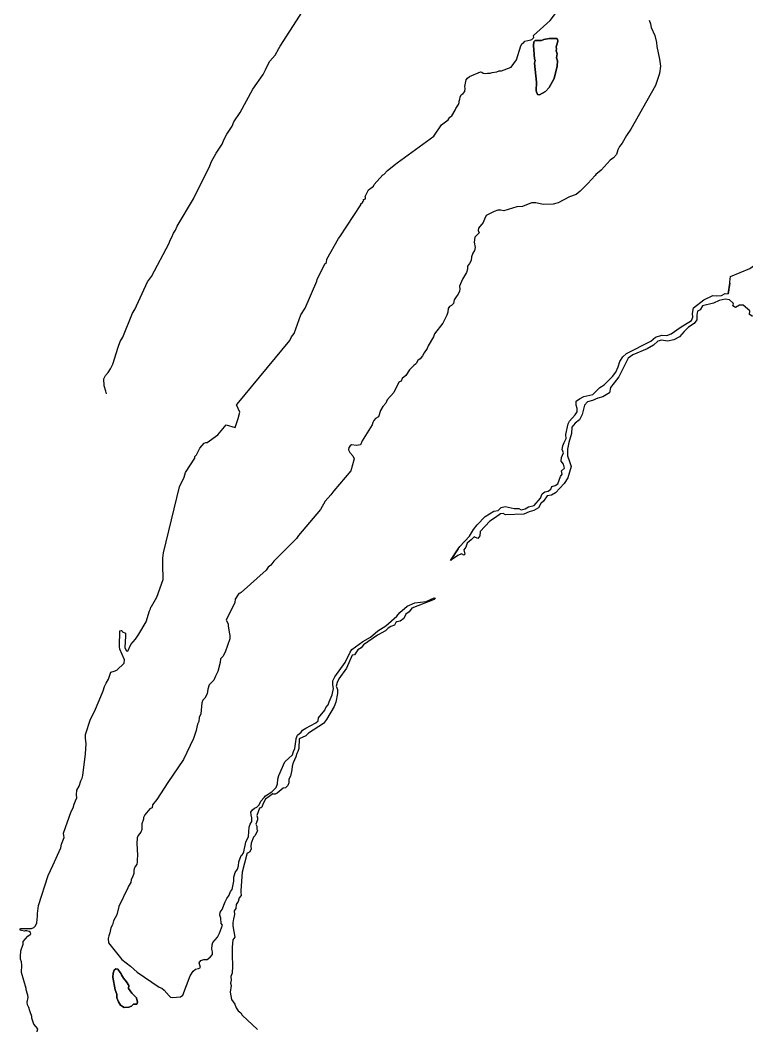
# Model space of a CAD drawing. Extents: x 708293 to 716990, y 4902010 to 4917550.
# Drawn here: x 713983 to 714891, y 4912051 to 4913308 of the extents above; entities that cross this region are included whole.
import ezdxf

# ---------------------------------------------------------------- set-up
doc = ezdxf.new("R2010")
doc.units = 0
for name, color, linetype in [('creek', 7, 'Continuous'), ('river-fill', 7, 'Continuous'), ('river_lake_canal', 7, 'Continuous')]:
    doc.layers.add(name, color=color, linetype=linetype)

msp = doc.modelspace()

# ---------------------------------------------------------------- linework, layer by layer
at = {"layer": 'creek'}
msp.add_lwpolyline([(714090.7, 4912840.7), (714090.3, 4912842.2), (714089.9, 4912844), (714087.5, 4912850.8), (714087.1, 4912859.4), (714089.1, 4912863.5), (714092.8, 4912867.2), (714095.5, 4912871.7), (714098.5, 4912877.9), (714105.1, 4912899.1), (714107.8, 4912906), (714111.1, 4912911.5), (714123, 4912941.3), (714125.8, 4912945.9), (714141.9, 4912980.6), (714146.7, 4912987.1), (714169, 4913029.1), (714170.2, 4913032.7), (714172.2, 4913036.2), (714174.4, 4913041.5), (714176.7, 4913045.2), (714178.8, 4913050.1), (714199.2, 4913084.3), (714219.8, 4913125.5), (714221.8, 4913130.9), (714227.4, 4913141.4), (714235.1, 4913152.7), (714237.6, 4913158.7), (714241.1, 4913164.9), (714247.7, 4913175.3), (714249.6, 4913180.5), (714257.4, 4913192.2), (714273.4, 4913221.3), (714286.3, 4913239.8), (714289.4, 4913245.5), (714291.6, 4913251.1), (714294.7, 4913256.4), (714301.3, 4913264), (714305.9, 4913272.3), (714307.5, 4913275.1), (714347.5, 4913337.5)], dxfattribs=at)
at = {"layer": 'river-fill'}
for points in [[(714527.1, 4913197.3), (714530.3, 4913202.2), (714531.2, 4913204.5), (714531.3, 4913206.3), (714532.3, 4913208.7), (714532.5, 4913211.5), (714533.9, 4913214.3), (714536.5, 4913216.1), (714538.4, 4913218.5), (714538.7, 4913222.2), (714538.4, 4913224.7), (714540.2, 4913232.8), (714541.7, 4913235.2), (714544.1, 4913237.1), (714557.8, 4913243), (714559.5, 4913242.7), (714561.5, 4913241.2), (714564.2, 4913240.9), (714566.7, 4913241.4), (714569.9, 4913241.3), (714572.4, 4913242.2), (714578.3, 4913243), (714581.3, 4913244.2), (714584.1, 4913244.1), (714596.3, 4913249), (714603.1, 4913257.8), (714608.3, 4913275.5), (714610.1, 4913278.3), (714612.1, 4913279.7), (714613.3, 4913281.4), (714621, 4913283), (714622.1, 4913283.5), (714624.3, 4913285.4), (714624.6, 4913285.9), (714624.2, 4913288.2), (714645.1, 4913307.2), (714667.7, 4913337.1)], [(714768.6, 4913307.7), (714770.6, 4913303.1), (714771.2, 4913298.5), (714775.7, 4913288.3), (714778, 4913279.6), (714778.3, 4913274.5), (714781.7, 4913259), (714782.8, 4913249.9), (714781.5, 4913240.8), (714776.7, 4913226.1), (714745.9, 4913171.3), (714740.3, 4913163.5), (714735, 4913153.9), (714731.5, 4913149.5), (714729.8, 4913145.7), (714727.9, 4913139.5), (714724.1, 4913135.6), (714720, 4913132.6), (714708.6, 4913120), (714701.9, 4913114.9), (714701.2, 4913113.6), (714692.3, 4913103.6), (714682.7, 4913093.7), (714677.5, 4913089.8), (714669, 4913086.7), (714654.9, 4913079.2), (714648.9, 4913077.7), (714636.3, 4913077.2), (714627.3, 4913079.1), (714621.5, 4913079.1), (714610.6, 4913074.6), (714603.2, 4913074.2), (714587.1, 4913069.2), (714583.5, 4913070.2), (714579.8, 4913070), (714575, 4913068.4), (714565.2, 4913063.3), (714562.9, 4913058.9), (714561.3, 4913054.8), (714555.4, 4913047.7), (714555, 4913044.8), (714556.4, 4913041.9), (714550.9, 4913036.3), (714550.2, 4913030), (714551.1, 4913023.5), (714550.5, 4913019.9), (714548.4, 4913016.4), (714546.8, 4913011.9), (714546.1, 4913007.1), (714544.1, 4913003.3), (714541.9, 4913000.3), (714541.9, 4912996.3), (714540.6, 4912992.3), (714535.3, 4912984), (714531.7, 4912975.1), (714532.1, 4912971.5), (714531.9, 4912968.8), (714530.1, 4912965.2), (714527.4, 4912962), (714524.9, 4912957.9), (714524.2, 4912953.3), (714521.9, 4912950.8), (714519.1, 4912949.7), (714517.5, 4912947.4), (714517, 4912942.7), (714515.9, 4912938.9), (714510.8, 4912929), (714500.6, 4912915.8), (714499.4, 4912911.9), (714492.5, 4912900.5), (714491.2, 4912897.2), (714487.6, 4912892), (714485.6, 4912888), (714482.7, 4912884.3), (714479.8, 4912882.2), (714477.7, 4912878.7), (714476.9, 4912877.8), (714474.7, 4912875.9), (714469.4, 4912870.5), (714464.7, 4912863.6), (714459.9, 4912859.9), (714458.7, 4912856.5)], [(714053.5, 4912345.3), (714056.3, 4912350.2), (714058.5, 4912356.9), (714060.1, 4912360.5), (714060.8, 4912363.9), (714064.4, 4912390.6), (714065.3, 4912403.1), (714064.1, 4912410.2), (714064.2, 4912414.8), (714070.4, 4912434), (714075.4, 4912443.6), (714081.2, 4912457.5), (714086.2, 4912469.5), (714088, 4912475.1), (714090.1, 4912479), (714092.9, 4912484.2), (714095.9, 4912492.9), (714100.3, 4912494.1), (714103.4, 4912495.5), (714112.5, 4912504), (714113.1, 4912508.3), (714110, 4912514.7), (714107.4, 4912521.7), (714106.9, 4912524.8), (714107.1, 4912544.3), (714108.7, 4912545), (714109.9, 4912544.7), (714110.7, 4912543.1), (714114.1, 4912541.5), (714114.3, 4912537.4), (714113.9, 4912531.3), (714113.3, 4912523.1), (714115.5, 4912519.4), (714117.4, 4912519), (714121.1, 4912527.4), (714126.6, 4912534.1), (714130.9, 4912540.4), (714140.3, 4912555.8), (714144.2, 4912569.4), (714145.5, 4912572.1), (714146, 4912574), (714146.8, 4912574.7), (714153.5, 4912586.6), (714161.5, 4912608.7), (714160.8, 4912627.3), (714161.1, 4912635.1), (714161.9, 4912642.1), (714181.9, 4912724.6), (714187.8, 4912736.5), (714189.3, 4912742.3), (714200.9, 4912760.1), (714201.1, 4912762.2), (714203.1, 4912764.3), (714207.2, 4912772.9), (714212.6, 4912778.9), (714214.8, 4912779.7), (714216.4, 4912779.7), (714229.5, 4912789.6), (714240.3, 4912802), (714251.5, 4912798.6), (714254.9, 4912809.6), (714257.1, 4912817.9), (714253, 4912826.8), (714253.8, 4912827.9), (714319.5, 4912907.1), (714321.9, 4912912), (714325, 4912916.2), (714333.4, 4912939.3), (714339, 4912947.8), (714353.5, 4912981.5), (714353.9, 4912983.7), (714363.6, 4913003), (714365.4, 4913004.9), (714365.9, 4913008.9), (714380.4, 4913034.6), (714382.1, 4913036.7), (714408.2, 4913076.7), (714408.3, 4913078), (714410.7, 4913080.2), (714411.1, 4913081.5), (714412, 4913082.3), (714411.9, 4913083.5), (714414.1, 4913084.4), (714414.3, 4913085.8), (714413.9, 4913087.1), (714418.1, 4913095.4), (714422.6, 4913099), (714424.2, 4913100), (714425.1, 4913102.2), (714435.7, 4913114.3), (714437.1, 4913114.8), (714441.6, 4913119.8), (714451.8, 4913127.6), (714453.9, 4913129.4), (714499.7, 4913162.8), (714509.4, 4913176.6), (714517.4, 4913182.9), (714519.5, 4913186.2), (714522.3, 4913187.9), (714526.4, 4913195), (714527.1, 4913197.3)], [(714605.8, 4912697.3), (714608.7, 4912695.6), (714613.6, 4912697), (714617.9, 4912699.5), (714625.1, 4912701.1), (714632.8, 4912710.4), (714634.9, 4912715.5), (714638.3, 4912718.3), (714642.5, 4912718.8), (714645.8, 4912721.4), (714647.1, 4912725), (714651.4, 4912725.9), (714654.7, 4912728.3), (714657.9, 4912737.2), (714660, 4912740.3), (714659.3, 4912744.3), (714663.1, 4912747.8), (714661.6, 4912752.9), (714658.9, 4912756.4), (714659.2, 4912761), (714661.6, 4912766.7), (714659.9, 4912771.1), (714660.9, 4912775.7), (714662.5, 4912780), (714665.1, 4912785), (714664.8, 4912789.8), (714667.5, 4912803.2), (714669, 4912806.3), (714676.3, 4912814.5), (714678.8, 4912818.3), (714678.8, 4912822.3), (714677.5, 4912826.6), (714677.4, 4912831.3), (714681.5, 4912834.5), (714686.9, 4912837.3), (714698.3, 4912839.8), (714707, 4912848.7), (714712.7, 4912852), (714723.1, 4912862.3), (714727.1, 4912867.9), (714729.9, 4912874.3), (714732.3, 4912881.1), (714735.8, 4912887), (714740.3, 4912891.1), (714770.8, 4912906.6), (714776.8, 4912911.5), (714784.6, 4912914.1), (714790.9, 4912913.4), (714796.3, 4912915.6), (714807.5, 4912923.7), (714821.8, 4912932.1), (714823.5, 4912936.3), (714822.9, 4912941.1), (714824.3, 4912947.9), (714837.2, 4912957.9), (714848.2, 4912963.4), (714852.9, 4912963.1), (714859.1, 4912963.5), (714863.9, 4912966.1), (714867.5, 4912965.5), (714869.5, 4912979.1), (714869.6, 4912980.6), (714870.6, 4912987.2), (714894.4, 4912997.2)], [(714894.7, 4912944.5), (714886.4, 4912951.4), (714881.6, 4912951.5), (714876.5, 4912948.7), (714873.5, 4912950.6), (714874.1, 4912952.6), (714873.8, 4912953.9), (714869, 4912958.1), (714863.7, 4912958.9), (714856.2, 4912957.1), (714849, 4912953.9), (714835.5, 4912950.4), (714832.7, 4912945.5), (714829.1, 4912944.1), (714828.3, 4912938.8), (714828.4, 4912933.1), (714825.2, 4912928.6), (714817.9, 4912923.9), (714812.4, 4912918.7), (714806.6, 4912912), (714799.4, 4912907.9), (714791.5, 4912906.6), (714784.2, 4912907.5), (714779.6, 4912906.3), (714774.1, 4912901.6), (714766.2, 4912897), (714748.3, 4912889.2), (714742.6, 4912885.1), (714730.7, 4912861.9), (714725.2, 4912854.2), (714720.3, 4912848.7), (714719.3, 4912842), (714711, 4912836.9), (714704.8, 4912835.4), (714698.1, 4912832.5), (714691.7, 4912830.7), (714688, 4912826.4), (714685.2, 4912815), (714681.8, 4912808.3), (714676.4, 4912804), (714672.2, 4912799), (714671.6, 4912790.9), (714668.5, 4912780), (714666.7, 4912771.6), (714666.6, 4912763.3), (714669.4, 4912756.1), (714671.2, 4912749.7), (714667.1, 4912735.6), (714662.5, 4912728.7), (714651.9, 4912717.1), (714646.8, 4912713.9), (714641.4, 4912713.1), (714636.5, 4912706.7), (714633.2, 4912703.5), (714630.4, 4912698.3), (714624.6, 4912695), (714618.6, 4912693), (714612.2, 4912690.3), (714589.2, 4912689.5), (714586.2, 4912691), (714583, 4912690.7), (714576.7, 4912686), (714569.5, 4912681.6), (714557.7, 4912668.8), (714557.1, 4912663.1), (714554.6, 4912659.7), (714549.9, 4912661.9), (714546.3, 4912658.2), (714541.4, 4912654), (714539.8, 4912649), (714537.3, 4912645.5), (714538.2, 4912640.2), (714537.1, 4912638.9), (714534.1, 4912640.7), (714529.8, 4912638.7), (714520.5, 4912632.3), (714530, 4912646.8), (714532.3, 4912650), (714544.4, 4912662.9), (714549.1, 4912671), (714553.9, 4912677.1), (714564, 4912687.4), (714574.7, 4912694.1), (714580.2, 4912694.9), (714583.7, 4912698.7), (714588.7, 4912699.9), (714599.9, 4912697.3), (714605.8, 4912697.3)], [(714458.7, 4912856.5), (714455.7, 4912855.1), (714449.8, 4912842.3), (714441.5, 4912833.2), (714439.8, 4912828.9), (714436, 4912824.7), (714433.1, 4912819.8), (714430.3, 4912811.9), (714426.8, 4912809.7), (714424.7, 4912807.2), (714423.4, 4912804.7), (714422.7, 4912801.8), (714410.1, 4912782), (714407.8, 4912776.9), (714402.9, 4912776.2), (714396.9, 4912776.7), (714394.9, 4912775.6), (714393.2, 4912773.6), (714393, 4912770.6), (714394.7, 4912767.5), (714398.6, 4912763.1), (714399.9, 4912759.3), (714395.8, 4912744.5), (714374.5, 4912719.6), (714371, 4912714.4), (714363.7, 4912706.4), (714357.9, 4912696.1), (714330.5, 4912663.5), (714327.9, 4912659.7), (714299.7, 4912631.4), (714295.9, 4912626.4), (714292.6, 4912624), (714289.9, 4912620.4), (714258.8, 4912592.3), (714257.5, 4912591.6), (714256.1, 4912591.1), (714251.5, 4912584.1), (714251.1, 4912580), (714240.3, 4912557.6), (714242.8, 4912553.4), (714242.6, 4912550.7), (714243.9, 4912542.8), (714244.5, 4912538.7), (714244.5, 4912534.5), (714238.7, 4912517.9), (714235.8, 4912512.5), (714233.1, 4912509.5), (714232.7, 4912505.1), (714229.7, 4912493.5), (714226.6, 4912487.9), (714224.7, 4912482.9), (714218.7, 4912477.2), (714217, 4912471.7), (714216.2, 4912465.6), (714213.5, 4912460.5), (714210.8, 4912457.9), (714209.5, 4912454.7), (714208.3, 4912440.8), (714206.2, 4912436.3), (714205.9, 4912431.2), (714204.3, 4912427.7), (714203.3, 4912424.1), (714202.8, 4912419.9), (714199.4, 4912410), (714186.8, 4912383.5), (714167.1, 4912355.1), (714153.6, 4912333.7), (714148.1, 4912327.1), (714147.5, 4912323.3), (714144.8, 4912321.9), (714138.6, 4912314.5), (714137, 4912311.9), (714136.9, 4912311.2), (714136.7, 4912309.1), (714134.7, 4912303.5), (714134.7, 4912296.3), (714133.6, 4912292.8), (714130.2, 4912288.7), (714129, 4912285.9), (714128.5, 4912278.7), (714129.3, 4912264.2), (714128.8, 4912258.4), (714129, 4912255.4), (714128.3, 4912252.7), (714126.7, 4912250.4), (714125.3, 4912247.4), (714124.6, 4912244.5), (714124.6, 4912241.4), (714122.9, 4912236.7), (714121.4, 4912233.9), (714120.8, 4912230), (714117.9, 4912225.3), (714117.1, 4912223.3), (714105.9, 4912199.8), (714103.4, 4912189.7), (714099.1, 4912181.9), (714097.9, 4912176.9), (714095.9, 4912173.5), (714094.7, 4912167.2), (714093.4, 4912163.5), (714092.8, 4912160.1)], [(714439.5, 4912550.8), (714453.2, 4912562.7), (714457.2, 4912567.2), (714466.5, 4912575.5), (714476, 4912579.4), (714490.1, 4912581.1), (714499.9, 4912585.8), (714501.7, 4912585.2), (714499.9, 4912583.6), (714472.3, 4912572.8), (714468.8, 4912568.1), (714464.8, 4912565.1), (714462.3, 4912559.9), (714457.7, 4912556.5), (714453.2, 4912555.9), (714452, 4912555), (714450.3, 4912551.5), (714446.1, 4912549.9), (714442.7, 4912547.9), (714439.3, 4912544.4), (714429.3, 4912539.1), (714411.7, 4912526.8), (714408.7, 4912523.3), (714404.7, 4912520.9), (714400.3, 4912514.5), (714397.5, 4912514.2), (714390.5, 4912497.7), (714380.8, 4912484.6), (714378.7, 4912480), (714377.5, 4912475.5), (714379.1, 4912471.1), (714379.2, 4912466.3), (714377, 4912455.5), (714375.2, 4912449.8), (714365.7, 4912433.5), (714361.9, 4912428.7), (714343.1, 4912416.6), (714339.6, 4912413.2), (714331.2, 4912409.4), (714330.9, 4912397.5), (714329.8, 4912393.6), (714328.3, 4912391.3), (714327.2, 4912387.1), (714323.8, 4912379.6), (714322.5, 4912375.4), (714322.3, 4912370.6), (714320.3, 4912362.8), (714318.3, 4912359.1), (714318.3, 4912354.7), (714317.2, 4912351), (714314.3, 4912348.4), (714311.5, 4912347.7), (714303.9, 4912341.7), (714301.2, 4912340.3), (714299.8, 4912340.3), (714298.4, 4912340.7), (714289.4, 4912334.2), (714286.3, 4912328.9), (714284.6, 4912324.2), (714283.3, 4912323.5), (714281.9, 4912322.7), (714278.3, 4912313.8), (714279.3, 4912310.8), (714279.3, 4912308.2), (714277, 4912302.9), (714278.4, 4912300.2), (714278.5, 4912296.7), (714279.1, 4912294.9), (714276.3, 4912288.7), (714274.2, 4912286.7), (714271.5, 4912279.3), (714271.1, 4912275.2), (714271.4, 4912271.6), (714269.3, 4912268.1), (714268.1, 4912267.1), (714266.3, 4912266.7), (714265.8, 4912265.5), (714260.3, 4912242.8), (714258.6, 4912220.1), (714258.4, 4912217.9), (714258.7, 4912213.9), (714256.3, 4912210.9), (714254.9, 4912206.3), (714252.5, 4912202.3), (714252.3, 4912197.6), (714250.2, 4912194.6), (714250.5, 4912190.1), (714249.1, 4912184.6), (714248.5, 4912179.5), (714248.6, 4912175.9), (714251.1, 4912161.8), (714248.3, 4912158.3), (714247.4, 4912149.3), (714247.4, 4912139.7), (714248.2, 4912125.5), (714247.6, 4912116.5), (714246.1, 4912112.4), (714246.4, 4912107.9), (714245.4, 4912104.3), (714246.2, 4912101.2), (714245.2, 4912092.9)], [(714092.8, 4912160.1), (714093, 4912154.4), (714109.5, 4912133.8), (714120.5, 4912125.6), (714128.7, 4912117.9), (714156.5, 4912099.1), (714159.7, 4912097.9), (714162.8, 4912095.5), (714168.7, 4912088.2), (714170.6, 4912086.8), (714173.1, 4912086.1), (714183.2, 4912087.1), (714185.9, 4912089), (714194.9, 4912113.3), (714198.8, 4912119.2), (714201.9, 4912121.7), (714205.5, 4912122.7), (714207.9, 4912123.9), (714206.3, 4912129.5), (714208.3, 4912132.5), (714212, 4912133.6), (714216.3, 4912133.9), (714220.2, 4912136.7), (714222.9, 4912139.9), (714223.2, 4912143.5), (714222.3, 4912146.5), (714222.7, 4912152.2), (714223.5, 4912155.2), (714229.1, 4912161.8), (714231.9, 4912166.5), (714235.5, 4912176.7), (714234, 4912178.9), (714233.5, 4912185.6), (714232.3, 4912189.1), (714232.7, 4912192.9), (714235.1, 4912196.3), (714238.7, 4912205.9), (714241, 4912210.1), (714244, 4912214.2), (714245.7, 4912218.7), (714247.7, 4912221.3), (714249.6, 4912231.7), (714249.5, 4912236.8), (714251.2, 4912242.4), (714254.2, 4912246.7), (714255.7, 4912250.9), (714255.9, 4912255.9), (714258.8, 4912263.9), (714259.9, 4912264.7), (714261.5, 4912266.2), (714262.3, 4912268.2), (714264.7, 4912280.4), (714268, 4912287.6), (714268.9, 4912299.3), (714269.9, 4912302.8), (714272, 4912306.1), (714272.3, 4912310.7), (714271.3, 4912314.6), (714271.1, 4912317.9), (714272.9, 4912320.8), (714275.3, 4912322.9), (714278.3, 4912324.2), (714280.9, 4912326.7), (714283, 4912330.4), (714283.6, 4912331.5), (714287.5, 4912336.2), (714289.2, 4912338.1), (714297.3, 4912343.3), (714302.7, 4912348.5), (714304.2, 4912353.3), (714304.8, 4912359), (714305.9, 4912363.9), (714313.5, 4912380.7), (714322.9, 4912389.4), (714324.3, 4912393.6), (714325.9, 4912397.6), (714327.6, 4912409.3), (714327.6, 4912410.1), (714329.1, 4912413.9), (714334, 4912418), (714335.7, 4912420.4), (714339.5, 4912422.8), (714352.3, 4912429.6), (714355.2, 4912432.1), (714355.7, 4912435.8), (714363.4, 4912445.2), (714364.6, 4912448.6), (714367.5, 4912451.9), (714368.7, 4912455.9), (714372.7, 4912464.6), (714374.1, 4912472.5), (714373.4, 4912477.1), (714373.5, 4912482.2), (714375.9, 4912486.8), (714388.9, 4912504.8), (714394.9, 4912517.9), (714397.3, 4912521.3), (714410.7, 4912531.1), (714420.3, 4912536.7), (714429.8, 4912544.3), (714439.5, 4912550.8)], [(714004.9, 4912047.1), (713999.8, 4912053), (713997.2, 4912060.4), (713997.2, 4912062.7), (713994.6, 4912069.8), (713993.5, 4912074), (713992, 4912077.1), (713991.5, 4912080.4), (713992.6, 4912086.2), (713992.3, 4912089.4), (713991.6, 4912090.5), (713990, 4912095.9), (713990.1, 4912097.7), (713984.5, 4912117.7), (713984.6, 4912126.8), (713984.2, 4912131), (713983.2, 4912134.1), (713982.9, 4912137.6), (713983.4, 4912144.5), (713986.3, 4912153.1), (713986.5, 4912156.2), (713992.1, 4912163.1), (713995.1, 4912165.1), (713995.9, 4912166), (713995.5, 4912167.4), (713993.7, 4912168.6), (713991.1, 4912169.4), (713988.9, 4912169.6), (713988, 4912169.2), (713984.4, 4912170), (713982.6, 4912170.3), (713982.7, 4912172.2), (713983.3, 4912172.4), (713996.9, 4912172.4), (713999.9, 4912173.7), (714002, 4912175.9), (714003.4, 4912179.4), (714004.5, 4912187.9), (714004.4, 4912191.3), (714005.5, 4912201.2), (714017.8, 4912238.6), (714023.3, 4912251.2), (714033.6, 4912273.5), (714034.3, 4912277.7), (714037.7, 4912286.3), (714037.1, 4912288.9), (714037, 4912291.5), (714046.5, 4912318.6), (714048.7, 4912323.4), (714050.3, 4912328), (714051.1, 4912329.8), (714051.9, 4912331.9), (714053.5, 4912335.7), (714053, 4912339.4), (714053.5, 4912345.3)], [(714245.2, 4912092.9), (714246.9, 4912083.9), (714250.8, 4912078.1), (714252.7, 4912073.5), (714255.1, 4912069.6), (714258.3, 4912067.2), (714260.3, 4912064.3), (714279.2, 4912046.3)]]:
    msp.add_lwpolyline(points, dxfattribs=at)
for points in [[(714624.6, 4913280.4), (714624.2, 4913275.9), (714625.5, 4913259.3), (714626.3, 4913257.1), (714625.3, 4913253.9), (714627.8, 4913230), (714627.4, 4913219.1), (714629.3, 4913214.8), (714631.5, 4913214.1), (714639.1, 4913218.4), (714643.8, 4913223.4), (714649.9, 4913234.6), (714653.8, 4913249.9), (714654.1, 4913256.9), (714653.1, 4913260.3), (714653.8, 4913265.3), (714652.7, 4913269.4), (714653, 4913271.9), (714652.7, 4913274.1), (714653.3, 4913276.8), (714654.5, 4913281.5), (714654.1, 4913283.7), (714652.9, 4913284.5), (714643.9, 4913284.7), (714637.1, 4913283.3), (714634.3, 4913282.2), (714626.3, 4913282.1)], [(714107.7, 4912117.5), (714104.7, 4912121.6), (714102.3, 4912122.3), (714100.3, 4912120.3), (714098.7, 4912116.7), (714098.5, 4912111.8), (714101.4, 4912095.8), (714103.6, 4912090.6), (714103.6, 4912085.8), (714105.5, 4912081), (714108.2, 4912076.7), (714112.7, 4912073.9), (714118.4, 4912074.4), (714121.9, 4912075.6), (714124.1, 4912078.1), (714128.4, 4912078), (714129.1, 4912080.3), (714128, 4912085.9), (714122.1, 4912091.9), (714117.9, 4912097.5), (714118.5, 4912101.1), (714115.6, 4912105.9), (714111.7, 4912110.6), (714109.4, 4912114.8), (714108.7, 4912115.7)]]:
    msp.add_lwpolyline(points, close=True, dxfattribs=at)
at = {"layer": 'river_lake_canal'}
for points in [[(714624.3, 4913285.4), (714624.6, 4913285.9), (714624.2, 4913288.2), (714645.1, 4913307.2), (714667.7, 4913337.1), (714672.4, 4913346.1), (714672.6, 4913346.8)], [(714768.6, 4913307.7), (714770.6, 4913303.1), (714771.2, 4913298.5), (714775.7, 4913288.3), (714778, 4913279.6), (714778.3, 4913274.5), (714781.7, 4913259), (714782.8, 4913249.9), (714781.5, 4913240.8), (714776.7, 4913226.1), (714745.9, 4913171.3), (714740.3, 4913163.5), (714735, 4913153.9), (714731.5, 4913149.5), (714729.8, 4913145.7), (714727.9, 4913139.5), (714724.1, 4913135.6), (714720, 4913132.6), (714708.6, 4913120), (714701.9, 4913114.9), (714701.2, 4913113.6)], [(714622.1, 4913283.5), (714624.3, 4913285.4)], [(714626.3, 4913282.1), (714634.3, 4913282.2), (714637.1, 4913283.3), (714643.9, 4913284.7), (714652.9, 4913284.5), (714654.1, 4913283.7), (714654.5, 4913281.5), (714653.3, 4913276.8), (714652.7, 4913274.1), (714653, 4913271.9), (714652.7, 4913269.4), (714653.8, 4913265.3), (714653.1, 4913260.3), (714654.1, 4913256.9), (714653.8, 4913249.9), (714649.9, 4913234.6), (714643.8, 4913223.4), (714639.1, 4913218.4), (714631.5, 4913214.1), (714629.3, 4913214.8), (714627.4, 4913219.1), (714627.8, 4913230), (714625.3, 4913253.9), (714626.3, 4913257.1), (714625.5, 4913259.3), (714624.2, 4913275.9), (714624.6, 4913280.4)], [(714453.9, 4913129.4), (714499.7, 4913162.8), (714509.4, 4913176.6), (714517.4, 4913182.9), (714519.5, 4913186.2), (714522.3, 4913187.9), (714526.4, 4913195), (714527.1, 4913197.3), (714530.3, 4913202.2), (714531.2, 4913204.5), (714531.3, 4913206.3), (714532.3, 4913208.7), (714532.5, 4913211.5), (714533.9, 4913214.3), (714536.5, 4913216.1), (714538.4, 4913218.5), (714538.7, 4913222.2), (714538.4, 4913224.7), (714540.2, 4913232.8), (714541.7, 4913235.2), (714544.1, 4913237.1), (714557.8, 4913243), (714559.5, 4913242.7), (714561.5, 4913241.2), (714564.2, 4913240.9), (714566.7, 4913241.4), (714569.9, 4913241.3), (714572.4, 4913242.2), (714578.3, 4913243), (714581.3, 4913244.2), (714584.1, 4913244.1), (714596.3, 4913249), (714603.1, 4913257.8), (714608.3, 4913275.5), (714610.1, 4913278.3), (714612.1, 4913279.7), (714613.3, 4913281.4), (714621, 4913283), (714622.1, 4913283.5)], [(714624.6, 4913280.4), (714626.3, 4913282.1)], [(714422.6, 4913099), (714424.2, 4913100), (714425.1, 4913102.2), (714435.7, 4913114.3), (714437.1, 4913114.8), (714441.6, 4913119.8), (714451.8, 4913127.6), (714453.9, 4913129.4)], [(714701.2, 4913113.6), (714692.3, 4913103.6), (714682.7, 4913093.7), (714677.5, 4913089.8), (714669, 4913086.7), (714654.9, 4913079.2), (714648.9, 4913077.7), (714636.3, 4913077.2), (714627.3, 4913079.1), (714621.5, 4913079.1), (714610.6, 4913074.6), (714603.2, 4913074.2), (714587.1, 4913069.2), (714583.5, 4913070.2), (714579.8, 4913070), (714575, 4913068.4), (714565.2, 4913063.3), (714562.9, 4913058.9), (714561.3, 4913054.8), (714555.4, 4913047.7), (714555, 4913044.8), (714556.4, 4913041.9), (714550.9, 4913036.3), (714550.2, 4913030), (714551.1, 4913023.5), (714550.5, 4913019.9), (714548.4, 4913016.4), (714546.8, 4913011.9), (714546.1, 4913007.1), (714544.1, 4913003.3), (714541.9, 4913000.3), (714541.9, 4912996.3), (714540.6, 4912992.3), (714535.3, 4912984), (714531.7, 4912975.1), (714532.1, 4912971.5), (714531.9, 4912968.8), (714530.1, 4912965.2), (714527.4, 4912962), (714524.9, 4912957.9), (714524.2, 4912953.3), (714521.9, 4912950.8), (714519.1, 4912949.7), (714517.5, 4912947.4), (714517, 4912942.7), (714515.9, 4912938.9), (714510.8, 4912929), (714500.6, 4912915.8), (714499.4, 4912911.9), (714492.5, 4912900.5), (714491.2, 4912897.2), (714487.6, 4912892), (714485.6, 4912888), (714482.7, 4912884.3), (714479.8, 4912882.2), (714477.7, 4912878.7), (714476.9, 4912877.8), (714474.7, 4912875.9)], [(714380.4, 4913034.6), (714382.1, 4913036.7), (714408.2, 4913076.7), (714408.3, 4913078), (714410.7, 4913080.2), (714411.1, 4913081.5), (714412, 4913082.3), (714411.9, 4913083.5), (714414.1, 4913084.4), (714414.3, 4913085.8), (714413.9, 4913087.1), (714418.1, 4913095.4), (714422.6, 4913099)], [(714253, 4912826.8), (714253.8, 4912827.9), (714319.5, 4912907.1), (714321.9, 4912912), (714325, 4912916.2), (714333.4, 4912939.3), (714339, 4912947.8), (714353.5, 4912981.5), (714353.9, 4912983.7), (714363.6, 4913003), (714365.4, 4913004.9), (714365.9, 4913008.9), (714380.4, 4913034.6)], [(714869.5, 4912979.1), (714869.6, 4912980.6), (714870.6, 4912987.2), (714894.4, 4912997.2), (714910.5, 4913008.3), (714909.6, 4913002.2), (714913.8, 4913005.1), (714918.2, 4913010.2), (714925.1, 4913012.7), (714934, 4913012.5), (714938.8, 4913011.5), (714942.9, 4913013.5)], [(714869.5, 4912979.1), (714867.5, 4912965.5)], [(714869, 4912958.1), (714863.7, 4912958.9), (714856.2, 4912957.1), (714849, 4912953.9), (714835.5, 4912950.4), (714832.7, 4912945.5), (714829.1, 4912944.1), (714828.3, 4912938.8), (714828.4, 4912933.1), (714825.2, 4912928.6), (714817.9, 4912923.9), (714812.4, 4912918.7), (714806.6, 4912912), (714799.4, 4912907.9), (714791.5, 4912906.6), (714784.2, 4912907.5), (714779.6, 4912906.3), (714774.1, 4912901.6), (714766.2, 4912897), (714748.3, 4912889.2), (714742.6, 4912885.1), (714730.7, 4912861.9), (714725.2, 4912854.2), (714720.3, 4912848.7), (714719.3, 4912842), (714711, 4912836.9), (714704.8, 4912835.4), (714698.1, 4912832.5), (714691.7, 4912830.7), (714688, 4912826.4), (714685.2, 4912815), (714681.8, 4912808.3), (714676.4, 4912804), (714672.2, 4912799), (714671.6, 4912790.9), (714668.5, 4912780), (714666.7, 4912771.6), (714666.6, 4912763.3), (714669.4, 4912756.1), (714671.2, 4912749.7), (714667.1, 4912735.6), (714662.5, 4912728.7), (714651.9, 4912717.1), (714646.8, 4912713.9), (714641.4, 4912713.1), (714636.5, 4912706.7), (714633.2, 4912703.5), (714630.4, 4912698.3), (714624.6, 4912695), (714618.6, 4912693), (714612.2, 4912690.3), (714589.2, 4912689.5), (714586.2, 4912691), (714583, 4912690.7), (714576.7, 4912686), (714569.5, 4912681.6), (714557.7, 4912668.8), (714557.1, 4912663.1), (714554.6, 4912659.7), (714549.9, 4912661.9), (714546.3, 4912658.2), (714541.4, 4912654), (714539.8, 4912649), (714537.3, 4912645.5), (714538.2, 4912640.2), (714537.1, 4912638.9), (714534.1, 4912640.7), (714529.8, 4912638.7), (714520.5, 4912632.3)], [(714530, 4912646.8), (714532.3, 4912650), (714544.4, 4912662.9), (714549.1, 4912671), (714553.9, 4912677.1), (714564, 4912687.4), (714574.7, 4912694.1), (714580.2, 4912694.9), (714583.7, 4912698.7), (714588.7, 4912699.9), (714599.9, 4912697.3), (714605.8, 4912697.3), (714608.7, 4912695.6), (714613.6, 4912697), (714617.9, 4912699.5), (714625.1, 4912701.1), (714632.8, 4912710.4), (714634.9, 4912715.5), (714638.3, 4912718.3), (714642.5, 4912718.8), (714645.8, 4912721.4), (714647.1, 4912725), (714651.4, 4912725.9), (714654.7, 4912728.3), (714657.9, 4912737.2), (714660, 4912740.3), (714659.3, 4912744.3), (714663.1, 4912747.8), (714661.6, 4912752.9), (714658.9, 4912756.4), (714659.2, 4912761), (714661.6, 4912766.7), (714659.9, 4912771.1), (714660.9, 4912775.7), (714662.5, 4912780), (714665.1, 4912785), (714664.8, 4912789.8), (714667.5, 4912803.2), (714669, 4912806.3), (714676.3, 4912814.5), (714678.8, 4912818.3), (714678.8, 4912822.3), (714677.5, 4912826.6), (714677.4, 4912831.3), (714681.5, 4912834.5), (714686.9, 4912837.3), (714698.3, 4912839.8), (714707, 4912848.7), (714712.7, 4912852), (714723.1, 4912862.3), (714727.1, 4912867.9), (714729.9, 4912874.3), (714732.3, 4912881.1), (714735.8, 4912887), (714740.3, 4912891.1), (714770.8, 4912906.6), (714776.8, 4912911.5), (714784.6, 4912914.1), (714790.9, 4912913.4), (714796.3, 4912915.6), (714807.5, 4912923.7), (714821.8, 4912932.1), (714823.5, 4912936.3), (714822.9, 4912941.1), (714824.3, 4912947.9), (714837.2, 4912957.9), (714848.2, 4912963.4), (714852.9, 4912963.1), (714859.1, 4912963.5), (714863.9, 4912966.1), (714867.5, 4912965.5)], [(714873.8, 4912953.9), (714869, 4912958.1)], [(714908.1, 4912953.6), (714906.9, 4912948), (714906.8, 4912941.4), (714902.9, 4912938.5), (714897.6, 4912937.6), (714894.2, 4912939.7), (714894.7, 4912944.5), (714886.4, 4912951.4), (714881.6, 4912951.5), (714876.5, 4912948.7), (714873.5, 4912950.6), (714874.1, 4912952.6), (714873.8, 4912953.9)], [(714474.7, 4912875.9), (714469.4, 4912870.5), (714464.7, 4912863.6), (714459.9, 4912859.9), (714458.7, 4912856.5), (714455.7, 4912855.1), (714449.8, 4912842.3), (714441.5, 4912833.2), (714439.8, 4912828.9), (714436, 4912824.7), (714433.1, 4912819.8), (714430.3, 4912811.9), (714426.8, 4912809.7), (714424.7, 4912807.2), (714423.4, 4912804.7), (714422.7, 4912801.8), (714410.1, 4912782), (714407.8, 4912776.9), (714402.9, 4912776.2), (714396.9, 4912776.7), (714394.9, 4912775.6), (714393.2, 4912773.6), (714393, 4912770.6), (714394.7, 4912767.5), (714398.6, 4912763.1), (714399.9, 4912759.3), (714395.8, 4912744.5), (714374.5, 4912719.6), (714371, 4912714.4), (714363.7, 4912706.4), (714357.9, 4912696.1), (714330.5, 4912663.5), (714327.9, 4912659.7), (714299.7, 4912631.4), (714295.9, 4912626.4), (714292.6, 4912624), (714289.9, 4912620.4), (714258.8, 4912592.3), (714257.5, 4912591.6), (714256.1, 4912591.1)], [(714254.9, 4912809.6), (714257.1, 4912817.9), (714253, 4912826.8)], [(714240.3, 4912802), (714251.5, 4912798.6), (714254.9, 4912809.6)], [(714216.4, 4912779.7), (714229.5, 4912789.6), (714240.3, 4912802)], [(714160.8, 4912627.3), (714161.1, 4912635.1), (714161.9, 4912642.1), (714181.9, 4912724.6), (714187.8, 4912736.5), (714189.3, 4912742.3), (714200.9, 4912760.1), (714201.1, 4912762.2), (714203.1, 4912764.3), (714207.2, 4912772.9), (714212.6, 4912778.9), (714214.8, 4912779.7), (714216.4, 4912779.7)], [(714530, 4912646.8), (714520.5, 4912632.3)], [(714161.5, 4912608.7), (714160.8, 4912627.3)], [(714146.8, 4912574.7), (714153.5, 4912586.6), (714161.5, 4912608.7)], [(714251.1, 4912580), (714240.3, 4912557.6)], [(714251.5, 4912584.1), (714251.1, 4912580)], [(714256.1, 4912591.1), (714251.5, 4912584.1)], [(714327.6, 4912409.3), (714327.6, 4912410.1), (714329.1, 4912413.9), (714334, 4912418), (714335.7, 4912420.4), (714339.5, 4912422.8), (714352.3, 4912429.6), (714355.2, 4912432.1), (714355.7, 4912435.8), (714363.4, 4912445.2), (714364.6, 4912448.6), (714367.5, 4912451.9), (714368.7, 4912455.9), (714372.7, 4912464.6), (714374.1, 4912472.5), (714373.4, 4912477.1), (714373.5, 4912482.2), (714375.9, 4912486.8), (714388.9, 4912504.8), (714394.9, 4912517.9), (714397.3, 4912521.3), (714410.7, 4912531.1), (714420.3, 4912536.7), (714429.8, 4912544.3), (714439.5, 4912550.8), (714453.2, 4912562.7), (714457.2, 4912567.2), (714466.5, 4912575.5), (714476, 4912579.4), (714490.1, 4912581.1), (714499.9, 4912585.8)], [(714501.7, 4912585.2), (714499.9, 4912583.6), (714472.3, 4912572.8), (714468.8, 4912568.1), (714464.8, 4912565.1), (714462.3, 4912559.9), (714457.7, 4912556.5), (714453.2, 4912555.9), (714452, 4912555), (714450.3, 4912551.5), (714446.1, 4912549.9), (714442.7, 4912547.9), (714439.3, 4912544.4), (714429.3, 4912539.1), (714411.7, 4912526.8), (714408.7, 4912523.3), (714404.7, 4912520.9), (714400.3, 4912514.5), (714397.5, 4912514.2), (714390.5, 4912497.7), (714380.8, 4912484.6), (714378.7, 4912480), (714377.5, 4912475.5), (714379.1, 4912471.1), (714379.2, 4912466.3), (714377, 4912455.5), (714375.2, 4912449.8), (714365.7, 4912433.5), (714361.9, 4912428.7), (714343.1, 4912416.6), (714339.6, 4912413.2), (714331.2, 4912409.4)], [(714499.9, 4912585.8), (714501.7, 4912585.2)], [(714114.1, 4912541.5), (714114.3, 4912537.4), (714113.9, 4912531.3), (714113.3, 4912523.1), (714115.5, 4912519.4), (714117.4, 4912519), (714121.1, 4912527.4), (714126.6, 4912534.1), (714130.9, 4912540.4), (714140.3, 4912555.8), (714144.2, 4912569.4), (714145.5, 4912572.1), (714146, 4912574), (714146.8, 4912574.7)], [(714240.3, 4912557.6), (714242.8, 4912553.4), (714242.6, 4912550.7), (714243.9, 4912542.8), (714244.5, 4912538.7), (714244.5, 4912534.5), (714238.7, 4912517.9), (714235.8, 4912512.5), (714233.1, 4912509.5), (714232.7, 4912505.1), (714229.7, 4912493.5), (714226.6, 4912487.9), (714224.7, 4912482.9), (714218.7, 4912477.2), (714217, 4912471.7), (714216.2, 4912465.6), (714213.5, 4912460.5), (714210.8, 4912457.9), (714209.5, 4912454.7), (714208.3, 4912440.8), (714206.2, 4912436.3), (714205.9, 4912431.2), (714204.3, 4912427.7), (714203.3, 4912424.1), (714202.8, 4912419.9), (714199.4, 4912410)], [(714106.9, 4912524.8), (714107.1, 4912544.3), (714108.7, 4912545), (714109.9, 4912544.7), (714110.7, 4912543.1), (714114.1, 4912541.5)], [(714065.3, 4912403.1), (714064.1, 4912410.2), (714064.2, 4912414.8), (714070.4, 4912434), (714075.4, 4912443.6), (714081.2, 4912457.5), (714086.2, 4912469.5), (714088, 4912475.1), (714090.1, 4912479), (714092.9, 4912484.2), (714095.9, 4912492.9), (714100.3, 4912494.1), (714103.4, 4912495.5), (714112.5, 4912504), (714113.1, 4912508.3), (714110, 4912514.7), (714107.4, 4912521.7), (714106.9, 4912524.8)], [(714199.4, 4912410), (714186.8, 4912383.5), (714167.1, 4912355.1), (714153.6, 4912333.7), (714148.1, 4912327.1), (714147.5, 4912323.3), (714144.8, 4912321.9), (714138.6, 4912314.5), (714137, 4912311.9), (714136.9, 4912311.2), (714136.7, 4912309.1)], [(714325.9, 4912397.6), (714327.6, 4912409.3)], [(714331.2, 4912409.4), (714330.9, 4912397.5)], [(714064.4, 4912390.6), (714065.3, 4912403.1)], [(714297.3, 4912343.3), (714302.7, 4912348.5), (714304.2, 4912353.3), (714304.8, 4912359), (714305.9, 4912363.9), (714313.5, 4912380.7), (714322.9, 4912389.4), (714324.3, 4912393.6), (714325.9, 4912397.6)], [(714330.9, 4912397.5), (714329.8, 4912393.6), (714328.3, 4912391.3), (714327.2, 4912387.1), (714323.8, 4912379.6), (714322.5, 4912375.4), (714322.3, 4912370.6), (714320.3, 4912362.8), (714318.3, 4912359.1), (714318.3, 4912354.7), (714317.2, 4912351), (714314.3, 4912348.4), (714311.5, 4912347.7), (714303.9, 4912341.7), (714301.2, 4912340.3), (714299.8, 4912340.3), (714298.4, 4912340.7)], [(714060.8, 4912363.9), (714064.4, 4912390.6)], [(714053.5, 4912335.7), (714053, 4912339.4), (714053.5, 4912345.3), (714056.3, 4912350.2), (714058.5, 4912356.9), (714060.1, 4912360.5), (714060.8, 4912363.9)], [(714289.2, 4912338.1), (714297.3, 4912343.3)], [(714023.3, 4912251.2), (714033.6, 4912273.5), (714034.3, 4912277.7), (714037.7, 4912286.3), (714037.1, 4912288.9), (714037, 4912291.5), (714046.5, 4912318.6), (714048.7, 4912323.4), (714050.3, 4912328), (714051.1, 4912329.8), (714051.9, 4912331.9)], [(714051.9, 4912331.9), (714053.5, 4912335.7)], [(714262.3, 4912268.2), (714264.7, 4912280.4), (714268, 4912287.6), (714268.9, 4912299.3), (714269.9, 4912302.8), (714272, 4912306.1), (714272.3, 4912310.7), (714271.3, 4912314.6), (714271.1, 4912317.9), (714272.9, 4912320.8), (714275.3, 4912322.9), (714278.3, 4912324.2), (714280.9, 4912326.7), (714283, 4912330.4)], [(714283, 4912330.4), (714283.6, 4912331.5), (714287.5, 4912336.2), (714289.2, 4912338.1)], [(714289.4, 4912334.2), (714286.3, 4912328.9), (714284.6, 4912324.2), (714283.3, 4912323.5)], [(714298.4, 4912340.7), (714289.4, 4912334.2)], [(714283.3, 4912323.5), (714281.9, 4912322.7), (714278.3, 4912313.8), (714279.3, 4912310.8), (714279.3, 4912308.2), (714277, 4912302.9), (714278.4, 4912300.2), (714278.5, 4912296.7), (714279.1, 4912294.9), (714276.3, 4912288.7), (714274.2, 4912286.7), (714271.5, 4912279.3), (714271.1, 4912275.2), (714271.4, 4912271.6), (714269.3, 4912268.1), (714268.1, 4912267.1), (714266.3, 4912266.7)], [(714136.7, 4912309.1), (714134.7, 4912303.5), (714134.7, 4912296.3), (714133.6, 4912292.8), (714130.2, 4912288.7), (714129, 4912285.9), (714128.5, 4912278.7), (714129.3, 4912264.2), (714128.8, 4912258.4), (714129, 4912255.4), (714128.3, 4912252.7), (714126.7, 4912250.4), (714125.3, 4912247.4), (714124.6, 4912244.5), (714124.6, 4912241.4), (714122.9, 4912236.7), (714121.4, 4912233.9), (714120.8, 4912230), (714117.9, 4912225.3), (714117.1, 4912223.3)], [(714245.7, 4912218.7), (714247.7, 4912221.3), (714249.6, 4912231.7), (714249.5, 4912236.8), (714251.2, 4912242.4), (714254.2, 4912246.7), (714255.7, 4912250.9), (714255.9, 4912255.9), (714258.8, 4912263.9), (714259.9, 4912264.7), (714261.5, 4912266.2)], [(714261.5, 4912266.2), (714262.3, 4912268.2)], [(714266.3, 4912266.7), (714265.8, 4912265.5)], [(714265.8, 4912265.5), (714260.3, 4912242.8), (714258.6, 4912220.1)], [(714017.8, 4912238.6), (714023.3, 4912251.2)], [(713982.7, 4912172.2), (713983.3, 4912172.4), (713996.9, 4912172.4), (713999.9, 4912173.7), (714002, 4912175.9), (714003.4, 4912179.4), (714004.5, 4912187.9), (714004.4, 4912191.3), (714005.5, 4912201.2), (714017.8, 4912238.6)], [(714117.1, 4912223.3), (714105.9, 4912199.8), (714103.4, 4912189.7), (714099.1, 4912181.9), (714097.9, 4912176.9), (714095.9, 4912173.5), (714094.7, 4912167.2), (714093.4, 4912163.5), (714092.8, 4912160.1), (714093, 4912154.4), (714109.5, 4912133.8), (714120.5, 4912125.6), (714128.7, 4912117.9), (714156.5, 4912099.1), (714159.7, 4912097.9), (714162.8, 4912095.5), (714168.7, 4912088.2), (714170.6, 4912086.8), (714173.1, 4912086.1), (714183.2, 4912087.1), (714185.9, 4912089), (714194.9, 4912113.3), (714198.8, 4912119.2), (714201.9, 4912121.7), (714205.5, 4912122.7), (714207.9, 4912123.9), (714206.3, 4912129.5), (714208.3, 4912132.5), (714212, 4912133.6), (714216.3, 4912133.9), (714220.2, 4912136.7), (714222.9, 4912139.9), (714223.2, 4912143.5), (714222.3, 4912146.5), (714222.7, 4912152.2), (714223.5, 4912155.2), (714229.1, 4912161.8), (714231.9, 4912166.5)], [(714235.5, 4912176.7), (714234, 4912178.9), (714233.5, 4912185.6), (714232.3, 4912189.1), (714232.7, 4912192.9), (714235.1, 4912196.3), (714238.7, 4912205.9), (714241, 4912210.1), (714244, 4912214.2), (714245.7, 4912218.7)], [(714258.6, 4912220.1), (714258.4, 4912217.9), (714258.7, 4912213.9), (714256.3, 4912210.9), (714254.9, 4912206.3), (714252.5, 4912202.3), (714252.3, 4912197.6), (714250.2, 4912194.6), (714250.5, 4912190.1), (714249.1, 4912184.6), (714248.5, 4912179.5), (714248.6, 4912175.9)], [(713982.6, 4912170.3), (713982.7, 4912172.2)], [(713990, 4912095.9), (713990.1, 4912097.7), (713984.5, 4912117.7), (713984.6, 4912126.8), (713984.2, 4912131), (713983.2, 4912134.1), (713982.9, 4912137.6), (713983.4, 4912144.5), (713986.3, 4912153.1), (713986.5, 4912156.2), (713992.1, 4912163.1), (713995.1, 4912165.1), (713995.9, 4912166), (713995.5, 4912167.4), (713993.7, 4912168.6), (713991.1, 4912169.4), (713988.9, 4912169.6), (713988, 4912169.2), (713984.4, 4912170), (713982.6, 4912170.3)], [(714231.9, 4912166.5), (714235.5, 4912176.7)], [(714248.6, 4912175.9), (714251.1, 4912161.8), (714248.3, 4912158.3), (714247.4, 4912149.3), (714247.4, 4912139.7), (714248.2, 4912125.5), (714247.6, 4912116.5), (714246.1, 4912112.4), (714246.4, 4912107.9), (714245.4, 4912104.3), (714246.2, 4912101.2), (714245.2, 4912092.9), (714246.9, 4912083.9), (714250.8, 4912078.1), (714252.7, 4912073.5), (714255.1, 4912069.6), (714258.3, 4912067.2), (714260.3, 4912064.3), (714279.2, 4912046.3)], [(714107.7, 4912117.5), (714108.7, 4912115.7), (714109.4, 4912114.8), (714111.7, 4912110.6), (714115.6, 4912105.9), (714118.5, 4912101.1), (714117.9, 4912097.5), (714122.1, 4912091.9), (714128, 4912085.9), (714129.1, 4912080.3), (714128.4, 4912078), (714124.1, 4912078.1), (714121.9, 4912075.6), (714118.4, 4912074.4), (714112.7, 4912073.9), (714108.2, 4912076.7), (714105.5, 4912081), (714103.6, 4912085.8), (714103.6, 4912090.6), (714101.4, 4912095.8), (714098.5, 4912111.8), (714098.7, 4912116.7), (714100.3, 4912120.3), (714102.3, 4912122.3), (714104.7, 4912121.6), (714107.7, 4912117.5)], [(714005.2, 4912027.8), (714003, 4912035.5), (714003.5, 4912042.7), (714004.9, 4912047.1), (713999.8, 4912053), (713997.2, 4912060.4), (713997.2, 4912062.7), (713994.6, 4912069.8), (713993.5, 4912074), (713992, 4912077.1), (713991.5, 4912080.4), (713992.6, 4912086.2), (713992.3, 4912089.4), (713991.6, 4912090.5), (713990, 4912095.9)]]:
    msp.add_lwpolyline(points, dxfattribs=at)

doc.saveas('drawing.dxf')
